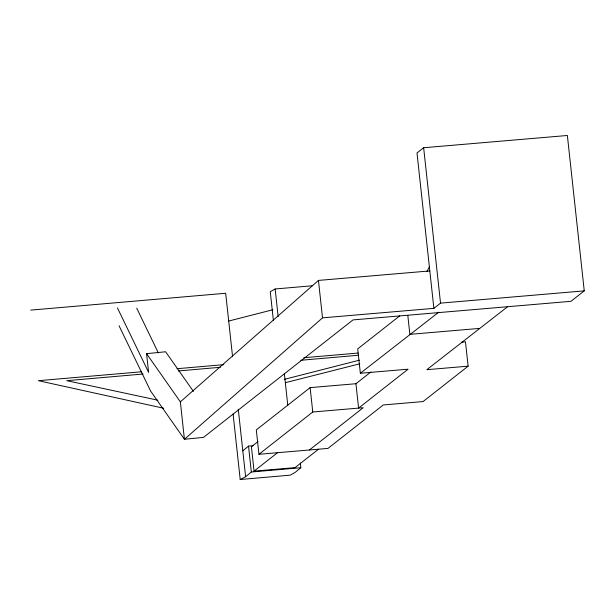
<?xml version="1.0" encoding="UTF-8"?>
<svg xmlns="http://www.w3.org/2000/svg" width="615" height="615" viewBox="0 0 615 615"><rect width="100%" height="100%" fill="white"/><g stroke="black" fill="none" stroke-linecap="round" stroke-linejoin="round"><path stroke-width="0.92" d="M426.902 271.615L429.524 266.495M119.049 325.742L150.637 391.094L184.423 439.279L322.521 317.847L433.882 308.353L417.001 152.966L423.65 147.738L567.368 135.485L584.25 290.872L570.958 301.319L352.995 319.908L203.473 437.396L184.423 439.279L180.356 401.849L318.455 280.417L429.816 270.923M242.802 450.81L248.522 446.098L253.28 445.721M233.093 414.064L240.204 479.516L245.616 476.725L251.335 472.005L300.804 467.731L300.289 463.003M300.804 467.731L295.085 472.451L290.195 475.157L240.204 479.516M399.719 315.879L357.707 348.889L360.352 373.259L408.106 369.185L358.591 408.091L355.947 383.722L370.945 371.929M355.947 383.722L310.121 387.627L256.301 429.916L258.953 454.285L327.972 448.404L383.26 404.962L423.089 401.564L468.13 366.171L465.478 341.802L461.727 342.125M258.008 441.578L251.412 446.767L254.057 471.136L295.046 467.638L318.501 449.211M433.882 308.353L440.532 303.134L584.25 290.872M360.352 373.259L438.764 312.159M258.953 454.285L312.774 412.004L363.234 407.699L309.414 449.988M254.057 471.136L277.511 452.709M507.483 306.816L426.825 369.692L468.13 366.171M312.32 285.767L275.151 288.981L270.262 291.695L273.375 320.307M228.403 321.115L272.914 309.737M284.291 379.37L359.414 360.167M285.475 382.661L359.79 363.796M117.434 307.892L148.607 372.375L146.57 353.663L165.62 351.772L193.41 391.417M30.75 310.114L225.682 293.255L232.524 356.208M141.619 371.768L38.414 380.693L163.713 408.252M176.974 368.716L223.799 364.664M303.787 357.746L358.107 353.048M143.08 374.028L66.789 380.677L157.863 400.204M178.358 370.953L220.316 367.293M300.735 360.282L358.691 355.232M479.346 328.425L409.867 334.352L407.83 315.61M146.57 353.663L180.356 401.849M136.715 308.169L158.324 352.879M423.65 147.738L440.532 303.134M318.455 280.417L322.521 317.847M310.121 387.627L312.774 412.004M275.151 288.981L278.157 316.64M284.368 373.805L287.774 405.147M248.522 446.098L251.335 472.005M238.282 409.213L245.616 476.725"/></g></svg>
